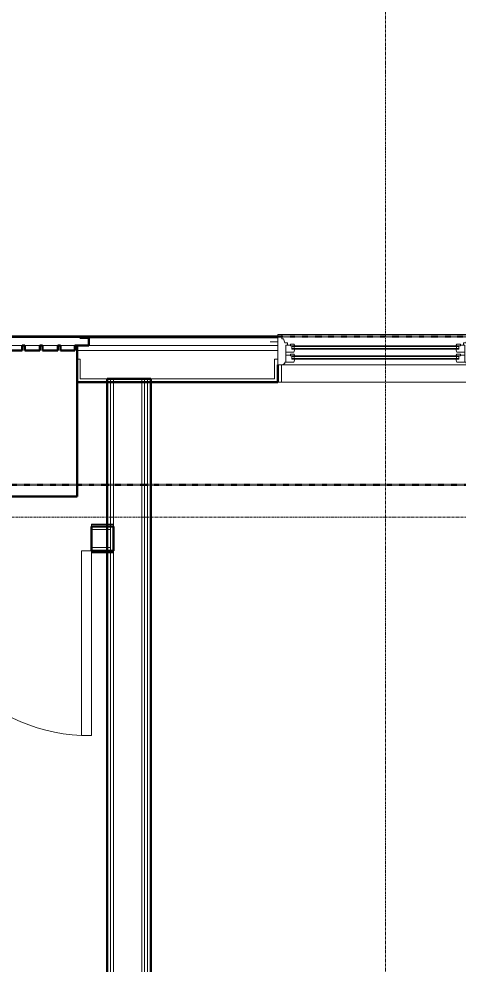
# Model space of a CAD drawing. Header units: inches. Extents: x -4218 to -1830, y 9767 to 12426.
# Drawn here: x -3225.8 to -3140, y 10728.9 to 10913.3 of the extents above; entities that cross this region are included whole.
import ezdxf

# ---------------------------------------------------------------- set-up
doc = ezdxf.new("R2010")
doc.units = ezdxf.units.IN
doc.header["$MEASUREMENT"] = 0
doc.linetypes.add('Dash 1_16_', pattern=[0.125, 0.0625, -0.0625])
doc.linetypes.add('Grid Line 1_2_', pattern=[0.875, 0.5, -0.125, 0.125, -0.125])
for name, color, linetype, lineweight in [('0-1', 7, 'Continuous', 5), ('0-2', 253, 'Continuous', 9), ('A-DOOR-1', 7, 'Continuous', 9), ('A-DOOR-2', 50, 'Continuous', 20), ('A-GENM', 5, 'Continuous', 9), ('A-GENM-7', 5, 'Continuous', 50), ('A-GLAZ-1', 151, 'Continuous', 9), ('A-GLAZ-2', 151, 'Continuous', 20), ('A-GLAZ-3', 151, 'Continuous', 50), ('A-WALL', 113, 'Continuous', 13), ('A-WALL-1', 250, 'Continuous', 50), ('A-WALL-2', 10, 'Continuous', 13), ('A-WALL-3', 254, 'Continuous', 9), ('A-WALL-4', 253, 'Continuous', 9), ('A-WALL-5', 252, 'Continuous', 9), ('A-WALL-6', 7, 'Continuous', 9), ('A-WALL-8', 113, 'Continuous', 9), ('A-WALL-9', 113, 'Continuous', 50), ('C-PROP-LINE-1', 91, 'Dash 1_16_', 50), ('I-WALL-1', 250, 'Continuous', 50), ('I-WALL-2', 254, 'Continuous', 9), ('I-WALL-3', 253, 'Continuous', 9), ('I-WALL-4', 252, 'Continuous', 9), ('S-GRID-1', 1, 'Grid Line 1_2_', 9)]:
    doc.layers.add(name, color=color, linetype=linetype, lineweight=lineweight)

# ---------------------------------------------------------------- blocks, each defined once
blk = doc.blocks.new('Basic Wall _ INT - W4BØF - _5_8 GYP - 2X4 WOOD_BATT_ - 5_8 GYP_ - ___-3183191-BACKGROUND - 3RD FLOOR')
at = {"layer": 'A-WALL-3'}
for p, q in [((-3207.32, 10809.62), (-3207.32, 10809.64)), ((-3207.32, 10809.44), (-3207.32, 10809.5)), ((-3207.32, 10809.29), (-3207.32, 10809.44)), ((-3207.32, 10809.23), (-3207.32, 10809.29))]:
    blk.add_line(p, q, dxfattribs=at)
at = {"layer": 'A-WALL-4'}
for p, q in [((-3207.32, 10809.64), (-3208.56, 10809.64)), ((-3208.56, 10809.29), (-3207.32, 10809.29)), ((-3207.32, 10809.64), (-3207.32, 10809.6)), ((-3207.32, 10809.6), (-3207.32, 10809.58)), ((-3207.32, 10809.58), (-3207.32, 10809.52)), ((-3207.32, 10809.52), (-3207.32, 10809.52)), ((-3207.32, 10809.52), (-3207.32, 10809.5)), ((-3207.32, 10809.5), (-3207.32, 10809.44)), ((-3207.32, 10809.44), (-3207.32, 10809.23))]:
    blk.add_line(p, q, dxfattribs=at)
at = {"layer": 'A-WALL-5'}
for p, q in [((-3211.6, 10809.64), (-3211.6, 10809.62)), ((-3208.57, 10809.64), (-3211.6, 10809.64)), ((-3211.6, 10809.5), (-3211.6, 10809.44)), ((-3211.6, 10809.44), (-3211.6, 10809.29)), ((-3211.6, 10809.29), (-3211.6, 10809.23)), ((-3211.6, 10809.29), (-3208.57, 10809.29)), ((-3208.56, 10809.52), (-3207.32, 10809.52)), ((-3208.56, 10809.23), (-3207.32, 10809.23))]:
    blk.add_line(p, q, dxfattribs=at)
at = {"layer": 'A-WALL-6'}
for p, q in [((-3211.6, 10809.6), (-3211.6, 10809.64)), ((-3211.6, 10809.52), (-3211.6, 10809.6)), ((-3211.6, 10809.52), (-3208.57, 10809.52)), ((-3211.6, 10809.23), (-3211.6, 10809.52)), ((-3211.6, 10809.23), (-3208.57, 10809.23))]:
    blk.add_line(p, q, dxfattribs=at)
blk = doc.blocks.new('Basic Wall _ INT - W4BØF - _5_8 GYP - 2X4 WOOD_BATT_ - 5_8 GYP_ - ___-3183190-BACKGROUND - 3RD FLOOR')
at = {"layer": 'A-WALL-3'}
for p, q in [((-3207.32, 10814.74), (-3207.32, 10814.81)), ((-3207.32, 10814.6), (-3207.32, 10814.74)), ((-3207.32, 10814.53), (-3207.32, 10814.59)), ((-3207.32, 10814.39), (-3207.32, 10814.42))]:
    blk.add_line(p, q, dxfattribs=at)
at = {"layer": 'A-WALL-4'}
for p, q in [((-3208.56, 10814.74), (-3207.99, 10814.74)), ((-3207.95, 10814.74), (-3207.32, 10814.74)), ((-3207.32, 10814.81), (-3207.32, 10814.54)), ((-3207.32, 10814.54), (-3207.32, 10814.52)), ((-3207.32, 10814.52), (-3207.32, 10814.51)), ((-3207.32, 10814.51), (-3207.32, 10814.44)), ((-3207.99, 10814.39), (-3208.56, 10814.39)), ((-3207.32, 10814.39), (-3207.95, 10814.39)), ((-3207.32, 10814.44), (-3207.32, 10814.39))]:
    blk.add_line(p, q, dxfattribs=at)
at = {"layer": 'A-WALL-5'}
for p, q in [((-3211.6, 10814.81), (-3211.6, 10814.74)), ((-3211.6, 10814.74), (-3211.6, 10814.6)), ((-3211.6, 10814.74), (-3208.57, 10814.74)), ((-3211.6, 10814.59), (-3211.6, 10814.53)), ((-3208.56, 10814.81), (-3207.99, 10814.81)), ((-3207.99, 10814.52), (-3208.56, 10814.52)), ((-3207.95, 10814.81), (-3207.32, 10814.81)), ((-3207.32, 10814.52), (-3207.95, 10814.52)), ((-3211.6, 10814.42), (-3211.6, 10814.39)), ((-3208.57, 10814.39), (-3211.6, 10814.39))]:
    blk.add_line(p, q, dxfattribs=at)
at = {"layer": 'A-WALL-6'}
for p, q in [((-3211.6, 10814.52), (-3211.6, 10814.81)), ((-3211.6, 10814.81), (-3208.57, 10814.81)), ((-3208.57, 10814.52), (-3211.6, 10814.52)), ((-3211.6, 10814.44), (-3211.6, 10814.52)), ((-3211.6, 10814.39), (-3211.6, 10814.44))]:
    blk.add_line(p, q, dxfattribs=at)
blk = doc.blocks.new('SWING - SINGLE - FLUSH - 36_ x 80_ - OFFSET PIVOT DOOR AT MAGIC PAK AND WASHER_DRYER-3199415-BACKGROUND - 3RD FLOOR')
at = {"layer": 'A-DOOR-1'}
blk.add_arc((18, -2.38), 36.07, 180, 266.8211, dxfattribs=at)
at = {"layer": 'A-DOOR-2'}
for p, q in [((16, -2.38), (16, -38.39)), ((18, -2.38), (16, -2.38)), ((18, -2.38), (18, -38.39)), ((18, -38.39), (16, -38.39))]:
    blk.add_line(p, q, dxfattribs=at)
blk = doc.blocks.new('CTR - 1st Phase - Unit Layouts_rvt-1-BACKGROUND - 3RD FLOOR')
at = {"layer": 'A-WALL-1'}
for p, q in [((-3207.32, 10814.39), (-3211.6, 10814.39)), ((-3211.6, 10814.39), (-3211.6, 10809.64)), ((-3207.32, 10813.77), (-3207.32, 10814.39)), ((-3207.32, 10810.27), (-3207.32, 10813.77)), ((-3211.6, 10809.64), (-3207.32, 10809.64)), ((-3207.32, 10809.64), (-3207.32, 10810.27))]:
    blk.add_line(p, q, dxfattribs=at)
at = {"layer": 'A-WALL-2'}
for p, q in [((-3207.95, 10813.77), (-3211.6, 10813.77)), ((-3207.95, 10810.27), (-3207.95, 10813.77)), ((-3207.95, 10810.27), (-3211.6, 10810.27))]:
    blk.add_line(p, q, dxfattribs=at)
at = {"layer": 'A-WALL-3'}
for p, q in [((-3207.99, 10814.39), (-3208.56, 10814.39)), ((-3207.32, 10814.39), (-3207.95, 10814.39)), ((-3207.32, 10814.39), (-3207.32, 10809.64)), ((-3208.56, 10809.64), (-3207.32, 10809.64))]:
    blk.add_line(p, q, dxfattribs=at)
at = {"layer": 'A-WALL-4'}
for p, q in [((-3208.57, 10814.39), (-3211.6, 10814.39)), ((-3211.6, 10809.64), (-3208.57, 10809.64))]:
    blk.add_line(p, q, dxfattribs=at)
at = {"layer": 'A-WALL-5'}
blk.add_line((-3211.6, 10809.64), (-3211.6, 10814.39), dxfattribs=at)
at = {"layer": '0-2'}
for name, p in [('Basic Wall _ INT - W4BØF - _5_8 GYP - 2X4 WOOD_BATT_ - 5_8 GYP_ - ___-3183190-BACKGROUND - 3RD FLOOR', (0, 0)), ('SWING - SINGLE - FLUSH - 36_ x 80_ - OFFSET PIVOT DOOR AT MAGIC PAK AND WASHER_DRYER-3199415-BACKGROUND - 3RD FLOOR', (-3229.6, 10812.02)), ('Basic Wall _ INT - W4BØF - _5_8 GYP - 2X4 WOOD_BATT_ - 5_8 GYP_ - ___-3183191-BACKGROUND - 3RD FLOOR', (0, 0))]:
    blk.add_blockref(name, p, dxfattribs=at)
blk = doc.blocks.new('CTR - 1st Phase - Common Walls_rvt-1-BACKGROUND - 3RD FLOOR')
at = {"layer": 'A-WALL-2'}
for p, q in [((-3207.95, 10843.14), (-3207.95, 10476.16)), ((-3207.32, 10843.14), (-3207.32, 10476.16)), ((-3201.82, 10843.14), (-3201.82, 10476.16)), ((-3201.32, 10843.14), (-3201.32, 10476.16)), ((-3200.7, 10843.14), (-3200.7, 10476.16))]:
    blk.add_line(p, q, dxfattribs=at)
at = {"layer": 'I-WALL-1'}
for p, q in [((-3200.07, 10843.14), (-3208.57, 10843.14)), ((-3208.57, 10843.14), (-3208.57, 10476.16)), ((-3200.07, 10578.29), (-3200.07, 10843.14))]:
    blk.add_line(p, q, dxfattribs=at)
at = {"layer": 'I-WALL-2'}
blk.add_line((-3208.57, 10843.14), (-3200.07, 10843.14), dxfattribs=at)
at = {"layer": 'I-WALL-3'}
for p, q in [((-3208.57, 10843.14), (-3208.57, 10842.51)), ((-3200.07, 10842.51), (-3200.07, 10843.14)), ((-3208.57, 10814.81), (-3208.57, 10814.72)), ((-3208.57, 10814.69), (-3208.57, 10814.62)), ((-3208.57, 10814.39), (-3208.57, 10809.64)), ((-3208.57, 10809.44), (-3208.57, 10809.37)), ((-3208.57, 10809.35), (-3208.57, 10809.26))]:
    blk.add_line(p, q, dxfattribs=at)
at = {"layer": 'I-WALL-4'}
for p, q in [((-3208.57, 10842.51), (-3208.57, 10814.81)), ((-3200.07, 10589), (-3200.07, 10842.51)), ((-3208.57, 10809.23), (-3208.57, 10476.16))]:
    blk.add_line(p, q, dxfattribs=at)
blk = doc.blocks.new('Perforated Panel at Magic-Pak - hvac panel - 3rd floor-2505075-BACKGROUND - 3RD FLOOR')
at = {"layer": 'A-GLAZ-3'}
for p, q in [((19.01, 4.44), (-19.01, 4.44)), ((-19.01, 4.44), (-19.01, 4.37)), ((-19.01, 4.37), (19.01, 4.37)), ((19.01, 4.37), (19.01, 4.44))]:
    blk.add_line(p, q, dxfattribs=at)
blk = doc.blocks.new('Window-Double_Hung-Andersen-400_Series-Tilt_Wash - DOUBLE HUNG - COTTAGE - 3RD FLOOR-2888224-BACKGROUND - 3RD FLOOR')
at = {"layer": 'A-GLAZ-1'}
for p, q in [((-16.29, 2.5), (-15.7, 2.5)), ((-16.29, 2.12), (-15.7, 2.12)), ((-15.82, 2.5), (-15.82, 2.12)), ((-15.7, 2.62), (15.7, 2.62)), ((-15.7, 2.5), (15.7, 2.5)), ((-15.7, 2.12), (15.7, 2.12)), ((-15.7, 2), (15.7, 2)), ((16.29, 2.5), (15.7, 2.5)), ((16.29, 2.12), (15.7, 2.12)), ((15.82, 2.5), (15.82, 2.12)), ((-16.29, 0.56), (-15.7, 0.56)), ((-16.29, 0.19), (-15.7, 0.19)), ((-15.82, 0.56), (-15.82, 0.19)), ((-15.7, 0.69), (15.7, 0.69)), ((-15.7, 0.56), (15.7, 0.56)), ((-15.7, 0.19), (15.7, 0.19)), ((-15.7, 0.06), (15.7, 0.06)), ((16.29, 0.56), (15.7, 0.56)), ((16.29, 0.19), (15.7, 0.19)), ((15.82, 0.56), (15.82, 0.19)), ((18.95, -1.06), (-18.95, -1.06)), ((-18.95, -1.06), (-18.95, -4.44)), ((-18.32, -1.06), (-18.32, -4.44)), ((18.32, -1.06), (18.32, -4.44)), ((18.95, -4.44), (18.95, -1.06)), ((-19.01, -3.94), (-19.01, -2.44)), ((-19.01, -2.44), (-18.95, -2.44)), ((18.95, -2.44), (19.01, -2.44)), ((19.01, -2.44), (19.01, -3.94)), ((-18.95, -3.94), (-19.01, -3.94)), ((-18.95, -4.44), (18.95, -4.44)), ((19.01, -3.94), (18.95, -3.94))]:
    blk.add_line(p, q, dxfattribs=at)
at = {"layer": 'A-GLAZ-2'}
for p, q in [((19.01, 4.81), (-19.01, 4.81)), ((-19.01, 4.81), (-19.01, -1.06)), ((-18.2, 4.81), (-18.2, 4)), ((-18.2, 4), (-17.92, 4)), ((-17.92, 4), (-17.61, 3.19)), ((17.92, 4), (17.61, 3.19)), ((18.2, 4), (17.92, 4)), ((18.2, 4.81), (18.2, 4)), ((19.01, -1.06), (19.01, 4.81)), ((-19.01, 3.44), (-20.51, 3.44)), ((-17.61, 3.19), (-17.14, 3.19)), ((-17.42, 2.75), (-16.57, 2.75)), ((-17.42, 2.75), (-17.42, -0.56)), ((-17.14, 3.19), (-17.14, 2.75)), ((-15.86, 2.97), (-16.57, 2.97)), ((-16.57, 2.62), (-16.57, 2.97)), ((-15.7, 2.62), (-16.57, 2.62)), ((-16.29, 2.62), (-16.29, 2)), ((-15.7, 2), (-16.29, 2)), ((-15.86, 2.97), (-15.7, 2.62)), ((-15.86, 1.37), (-15.7, 2)), ((15.86, 2.97), (15.7, 2.62)), ((15.7, 2.62), (16.57, 2.62)), ((15.7, 2), (16.29, 2)), ((15.86, 1.37), (15.7, 2)), ((15.86, 2.97), (16.57, 2.97)), ((16.29, 2.62), (16.29, 2)), ((16.57, 2.62), (16.57, 2.97)), ((17.42, 2.75), (16.57, 2.75)), ((17.14, 3.19), (17.14, 2.75)), ((17.61, 3.19), (17.14, 3.19)), ((17.42, 2.75), (17.42, -0.56)), ((19.01, 3.44), (20.51, 3.44)), ((-17.42, 1.37), (-15.86, 1.37)), ((-17.42, 0.81), (-16.57, 0.81)), ((-15.86, 1.03), (-16.57, 1.03)), ((-16.57, 0.69), (-16.57, 1.03)), ((-15.7, 0.69), (-16.57, 0.69)), ((-16.29, 0.69), (-16.29, 0.06)), ((-15.7, 0.06), (-16.29, 0.06)), ((-15.86, 1.03), (-15.7, 0.69)), ((-15.86, -0.56), (-15.7, 0.06)), ((15.86, 1.03), (15.7, 0.69)), ((15.7, 0.69), (16.57, 0.69)), ((15.7, 0.06), (16.29, 0.06)), ((15.86, -0.56), (15.7, 0.06)), ((17.42, 1.37), (15.86, 1.37)), ((15.86, 1.03), (16.57, 1.03)), ((16.29, 0.69), (16.29, 0.06)), ((16.57, 0.69), (16.57, 1.03)), ((17.42, 0.81), (16.57, 0.81)), ((-19.01, -1.06), (19.01, -1.06)), ((-17.67, -0.78), (-18, -1.06)), ((-17.67, -0.78), (-17.67, -0.56)), ((-17.67, -0.56), (-15.86, -0.56)), ((17.67, -0.56), (15.86, -0.56)), ((17.67, -0.78), (17.67, -0.56)), ((17.67, -0.78), (18, -1.06))]:
    blk.add_line(p, q, dxfattribs=at)
blk = doc.blocks.new('V-Series_EWC4_SPVU_RFA_2015 - 2ND AND 3RD FLOOR-2226480-BACKGROUND - 3RD FLOOR')
at = {"layer": 'A-GENM'}
for p, q in [((-3858.97, 11733.36), (-3858.97, 11736.15)), ((-3858.97, 11729.87), (-3858.97, 11732.86)), ((-3858.97, 11726.39), (-3858.97, 11729.37)), ((-3858.97, 11722.9), (-3858.97, 11725.89)), ((-3858.97, 11719.42), (-3858.97, 11722.4)), ((-3858.97, 11715.93), (-3858.97, 11718.92)), ((-3858.97, 11712.45), (-3858.97, 11715.43)), ((-3858.97, 11709.15), (-3858.97, 11711.95))]:
    blk.add_line(p, q, dxfattribs=at)
at = {"layer": 'A-GENM-7'}
for p, q in [((-3829.54, 11736.59), (-3858.97, 11736.59)), ((-3858.97, 11736.59), (-3858.97, 11736.15)), ((-3829.54, 11708.71), (-3829.54, 11736.59)), ((-3858.97, 11736.15), (-3857.97, 11736.15)), ((-3857.97, 11736.15), (-3857.97, 11733.36)), ((-3857.97, 11733.36), (-3858.97, 11733.36)), ((-3858.97, 11733.36), (-3858.97, 11732.86)), ((-3858.97, 11732.86), (-3857.97, 11732.86)), ((-3857.97, 11732.86), (-3857.97, 11729.87)), ((-3857.97, 11729.87), (-3858.97, 11729.87)), ((-3858.97, 11729.87), (-3858.97, 11729.37)), ((-3858.97, 11729.37), (-3857.97, 11729.37)), ((-3857.97, 11729.37), (-3857.97, 11726.39)), ((-3857.97, 11726.39), (-3858.97, 11726.39)), ((-3858.97, 11726.39), (-3858.97, 11725.89)), ((-3858.97, 11725.89), (-3857.97, 11725.89)), ((-3857.97, 11725.89), (-3857.97, 11722.9)), ((-3857.97, 11722.9), (-3858.97, 11722.9)), ((-3858.97, 11722.9), (-3858.97, 11722.4)), ((-3858.97, 11722.4), (-3857.97, 11722.4)), ((-3857.97, 11722.4), (-3857.97, 11719.42)), ((-3857.97, 11719.42), (-3858.97, 11719.42)), ((-3858.97, 11719.42), (-3858.97, 11718.92)), ((-3858.97, 11718.92), (-3857.97, 11718.92)), ((-3857.97, 11718.92), (-3857.97, 11715.93)), ((-3857.97, 11715.93), (-3858.97, 11715.93)), ((-3858.97, 11715.93), (-3858.97, 11715.43)), ((-3858.97, 11715.43), (-3857.97, 11715.43)), ((-3857.97, 11715.43), (-3857.97, 11712.45)), ((-3857.97, 11712.45), (-3858.97, 11712.45)), ((-3858.97, 11712.45), (-3858.97, 11711.95)), ((-3858.97, 11711.95), (-3857.97, 11711.95)), ((-3857.97, 11711.95), (-3857.97, 11709.15)), ((-3857.97, 11709.15), (-3858.97, 11709.15)), ((-3858.97, 11709.15), (-3858.97, 11708.71)), ((-3858.97, 11708.71), (-3829.54, 11708.71))]:
    blk.add_line(p, q, dxfattribs=at)
blk = doc.blocks.new('Family - ___-2835860-BACKGROUND - 3RD FLOOR')
at = {"layer": 'C-PROP-LINE-1'}
blk.add_line((-2067.55, 10851.39), (-3401.42, 10851.39), dxfattribs=at)
blk = doc.blocks.new('Family - ___-2835903-BACKGROUND - 3RD FLOOR')
at = {"layer": 'C-PROP-LINE-1'}
blk.add_line((-2096.45, 10822.49), (-3400.92, 10822.49), dxfattribs=at)
blk = doc.blocks.new('Family - ___-2835932-BACKGROUND - 3RD FLOOR')
at = {"layer": 'C-PROP-LINE-1'}
blk.add_line((-2067.55, 10851.39), (-3401.42, 10851.39), dxfattribs=at)

msp = doc.modelspace()

# ---------------------------------------------------------------- linework, layer by layer
at = {"layer": 'A-WALL'}
for p, q in [((-3175.34, 10851.14), (-3212.17, 10851.14)), ((-3175.34, 10849.64), (-3212.17, 10849.64)), ((-3175.34, 10848.64), (-3214.45, 10848.64)), ((-3213.82, 10846.95), (-3214.45, 10846.95)), ((-3213.82, 10846.95), (-3213.82, 10843.14)), ((-3175.96, 10843.14), (-3175.96, 10846.95)), ((-3175.34, 10846.95), (-3175.96, 10846.95)), ((-3213.82, 10843.14), (-3175.96, 10843.14))]:
    msp.add_line(p, q, dxfattribs=at)
at = {"layer": 'A-WALL-8'}
msp.add_line((-3175.27, 10842.51), (-3175.34, 10842.51), dxfattribs=at)
at = {"layer": 'A-WALL-9'}
for p, q in [((-3175.34, 10851.39), (-3213.92, 10851.39)), ((-3213.92, 10851.39), (-3213.92, 10851.14)), ((-3212.17, 10849.64), (-3214.45, 10849.64)), ((-3214.45, 10849.64), (-3214.45, 10842.51)), ((-3213.92, 10851.14), (-3212.17, 10851.14)), ((-3212.17, 10851.14), (-3212.17, 10849.64)), ((-3175.34, 10842.51), (-3175.34, 10845.89)), ((-3214.45, 10842.51), (-3175.34, 10842.51))]:
    msp.add_line(p, q, dxfattribs=at)
at = {"layer": 'S-GRID-1'}
for p, q in [((-3154.32, 9836.18), (-3154.32, 12376.81)), ((-1830.2, 10816.19), (-4168.71, 10816.19))]:
    msp.add_line(p, q, dxfattribs=at)

# ---------------------------------------------------------------- block references
at = {"layer": '0-1'}
for name in ['CTR - 1st Phase - Unit Layouts_rvt-1-BACKGROUND - 3RD FLOOR', 'CTR - 1st Phase - Common Walls_rvt-1-BACKGROUND - 3RD FLOOR']:
    msp.add_blockref(name, (0, 0), dxfattribs=at)
at = {"layer": 'A-GENM', "rotation": 269.9999999999999}
msp.add_blockref('V-Series_EWC4_SPVU_RFA_2015 - 2ND AND 3RD FLOOR-2226480-BACKGROUND - 3RD FLOOR', (-14951.04, 6990.67), dxfattribs=at)
at = {"layer": 'A-GLAZ-1'}
for name, p in [('Perforated Panel at Magic-Pak - hvac panel - 3rd floor-2505075-BACKGROUND - 3RD FLOOR', (-3232.94, 10846.95)), ('Window-Double_Hung-Andersen-400_Series-Tilt_Wash - DOUBLE HUNG - COTTAGE - 3RD FLOOR-2888224-BACKGROUND - 3RD FLOOR', (-3156.32, 10846.95))]:
    msp.add_blockref(name, p, dxfattribs=at)
at = {"layer": 'C-PROP-LINE-1'}
for name in ['Family - ___-2835860-BACKGROUND - 3RD FLOOR', 'Family - ___-2835932-BACKGROUND - 3RD FLOOR', 'Family - ___-2835903-BACKGROUND - 3RD FLOOR']:
    msp.add_blockref(name, (0, 0), dxfattribs=at)

doc.saveas('drawing.dxf')
